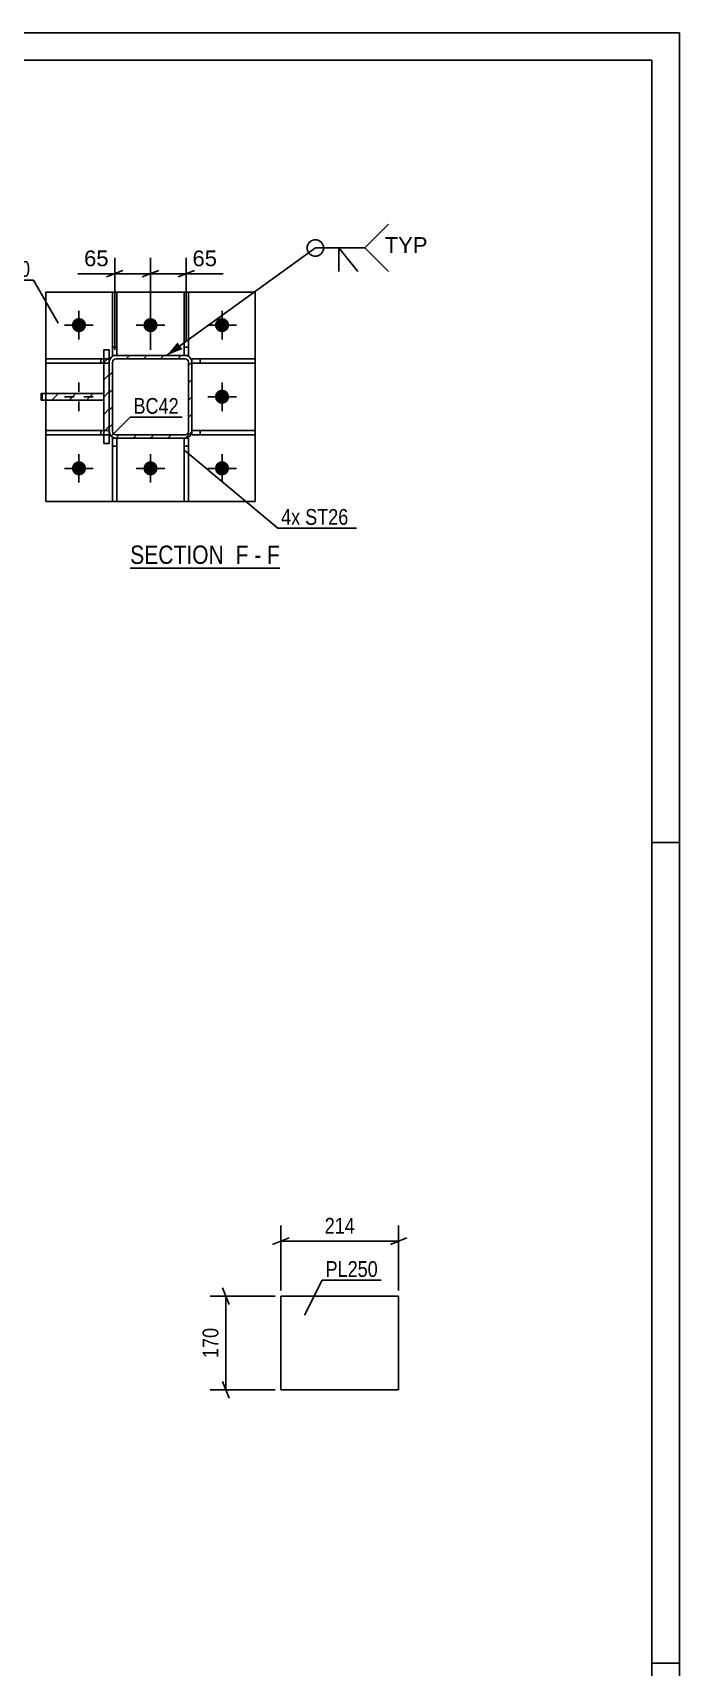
# Model space of a CAD drawing. Header units: millimetres. Extents: x 0 to 841, y 0 to 594.
# Drawn here: x 723.5 to 841, y 297.2 to 594 of the extents above; entities that cross this region are included whole.
import ezdxf

# ---------------------------------------------------------------- set-up
doc = ezdxf.new("R2010")
doc.units = ezdxf.units.MM
doc.linetypes.add('DXK_LINE_DOT2', pattern=[3.9198, 1.9599, -1.9599])
doc.linetypes.add('DXK_LINE_DOT3', pattern=[5.9187, 2.979, -0.9799, 0.9799, -0.9799])
doc.styles.add('Arial', font='ARIAL.TTF', dxfattribs={"height": 0.2})
doc.styles.add('Arial Narrow', font='ARIALN.TTF', dxfattribs={"height": 0.2})

# ---------------------------------------------------------------- blocks, each defined once
blk = doc.blocks.new('Unknown-318891778-18 - 1915')
at = {"color": 6, "linetype": 'Continuous'}
blk.add_line((741.21, 496.81), (768.42, 496.81), dxfattribs=at)
at = {"color": 0, "linetype": 'Continuous'}
blk.add_wipeout([(759.31, 497.56), (759.31, 501.06), (741.21, 501.06), (741.21, 497.56)], dxfattribs=at)
at = {"color": 7, "linetype": 'Continuous', "style": 'Arial Narrow'}
blk.add_text('SECTION ', height=3.34, dxfattribs=at).set_placement((741.21, 497.56))
at = {"color": 0, "linetype": 'Continuous'}
blk.add_wipeout([(762.71, 497.56), (762.71, 501.06), (760.36, 501.06), (760.36, 497.56)], dxfattribs=at)
blk.add_wipeout([(765.03, 497.56), (765.03, 501.06), (763.76, 501.06), (763.76, 497.56)], dxfattribs=at)
at = {"color": 7, "linetype": 'Continuous', "style": 'Arial Narrow'}
blk.add_text('F', height=3.34, dxfattribs=at).set_placement((760.36, 497.56))
at = {"color": 0, "linetype": 'Continuous'}
blk.add_wipeout([(768.42, 497.56), (768.42, 501.06), (766.08, 501.06), (766.08, 497.56)], dxfattribs=at)
at = {"color": 7, "linetype": 'Continuous', "style": 'Arial Narrow'}
for s, p in [('-', (763.76, 497.56)), ('F', (766.08, 497.56))]:
    blk.add_text(s, height=3.34, dxfattribs=at).set_placement(p)
blk = doc.blocks.new('Unknown-318891778-1129')
at = {"color": 5, "linetype": 'Continuous'}
for p, q in [((841, 594), (0, 594)), ((841, 0), (841, 594)), ((836, 589), (5, 589)), ((836, 5), (836, 589)), ((841, 447), (836, 447)), ((841, 298), (836, 298))]:
    blk.add_line(p, q, dxfattribs=at)
blk = doc.blocks.new('Part-318891778-1971 - 1915')
at = {"linetype": 'Continuous'}
h = blk.add_hatch(dxfattribs=at)
h.set_pattern_fill('', scale=0.7, style=0, pattern_type=0)
h.set_pattern_definition([(45, (736.4029, 527.3067), (-1.57154, 1.57154), [])])
h.paths.add_polyline_path([(725.05, 527.31), (736.4, 527.31), (736.4, 528.51), (725.05, 528.51)])
at = {"color": 7, "linetype": 'DXK_LINE_DOT2'}
for p, q in [((736.4, 528.51), (725.05, 528.51)), ((725.23, 528.51), (725.23, 527.31)), ((736.4, 527.31), (736.4, 528.51)), ((725.05, 527.31), (736.4, 527.31))]:
    blk.add_line(p, q, dxfattribs=at)
at = {"color": 2, "linetype": 'Continuous'}
for p, q in [((736.4, 528.51), (725.05, 528.51)), ((725.05, 528.51), (725.05, 527.31)), ((736.4, 528.51), (736.4, 527.31)), ((736.4, 527.31), (725.05, 527.31))]:
    blk.add_line(p, q, dxfattribs=at)
blk = doc.blocks.new('Part-318891778-1981 - 1915')
at = {"color": 2, "linetype": 'Continuous'}
for p, q in [((725.9, 534.01), (725.9, 534.81)), ((725.9, 534.81), (736.4, 534.81)), ((725.9, 534.01), (736.4, 534.01))]:
    blk.add_line(p, q, dxfattribs=at)
at = {"color": 7, "linetype": 'DXK_LINE_DOT2'}
for p, q in [((735.9, 534.01), (735.9, 534.81)), ((736.4, 534.81), (737.4, 534.81)), ((737.4, 534.01), (737.4, 534.81)), ((736.4, 534.01), (737.4, 534.01))]:
    blk.add_line(p, q, dxfattribs=at)
blk = doc.blocks.new('Part-318891778-1937 - 1915')
at = {"linetype": 'Continuous'}
h = blk.add_hatch(dxfattribs=at)
h.set_pattern_fill('', scale=0.7, style=0, pattern_type=0)
h.set_pattern_definition([(45, (751.2029, 520.4067), (-1.57154, 1.57154), [])])
h.paths.add_polyline_path([(738.6, 520.41), (751.2, 520.41), (751.66, 520.5), (752.05, 520.76), (752.31, 521.15), (752.4, 521.61), (752.4, 534.21), (752.31, 534.67), (752.05, 535.06), (751.66, 535.32), (751.2, 535.41), (738.6, 535.41), (738.14, 535.32), (737.75, 535.06), (737.49, 534.67), (737.4, 534.21), (737.4, 521.61), (737.49, 521.15), (737.75, 520.76), (738.14, 520.5)])
h.paths.add_polyline_path([(738.05, 521.38), (738, 521.61), (738, 534.21), (738.05, 534.44), (738.18, 534.63), (738.37, 534.76), (738.6, 534.81), (751.2, 534.81), (751.43, 534.76), (751.63, 534.63), (751.76, 534.44), (751.8, 534.21), (751.8, 521.61), (751.76, 521.38), (751.63, 521.18), (751.43, 521.05), (751.2, 521.01), (738.6, 521.01), (738.37, 521.05), (738.18, 521.18)])
at = {"color": 7, "linetype": 'DXK_LINE_DOT2'}
for p, q in [((737.4, 534.21), (737.49, 534.67)), ((737.4, 521.61), (737.4, 534.21)), ((738.05, 534.44), (738, 534.21)), ((738, 521.61), (738, 534.21)), ((738.18, 534.63), (738.05, 534.44)), ((738.14, 535.32), (738.6, 535.41)), ((738.37, 534.76), (738.18, 534.63)), ((738.6, 534.81), (738.37, 534.76)), ((751.2, 535.41), (738.6, 535.41)), ((751.2, 534.81), (738.6, 534.81)), ((751.2, 535.41), (751.66, 535.32)), ((751.43, 534.76), (751.2, 534.81)), ((751.63, 534.63), (751.43, 534.76)), ((751.76, 534.44), (751.63, 534.63)), ((751.8, 534.21), (751.76, 534.44)), ((751.8, 521.61), (751.8, 534.21)), ((752.31, 534.67), (752.4, 534.21)), ((752.4, 521.61), (752.4, 534.21)), ((737.49, 521.15), (737.4, 521.61)), ((738, 521.61), (738.05, 521.38)), ((738.05, 521.38), (738.18, 521.18)), ((738.6, 520.41), (738.14, 520.5)), ((738.18, 521.18), (738.37, 521.05)), ((738.37, 521.05), (738.6, 521.01)), ((738.6, 521.01), (751.2, 521.01)), ((751.2, 520.41), (738.6, 520.41)), ((751.2, 521.01), (751.43, 521.05)), ((751.66, 520.5), (751.2, 520.41)), ((751.43, 521.05), (751.63, 521.18)), ((751.63, 521.18), (751.76, 521.38)), ((751.76, 521.38), (751.8, 521.61)), ((752.4, 521.61), (752.31, 521.15))]:
    blk.add_line(p, q, dxfattribs=at)
at = {"color": 2, "linetype": 'Continuous'}
for p, q in [((737.49, 534.67), (737.4, 534.21)), ((737.4, 521.61), (737.4, 534.21)), ((738, 534.21), (738.05, 534.44)), ((738, 521.61), (738, 534.21)), ((738.05, 534.44), (738.18, 534.63)), ((738.6, 535.41), (738.14, 535.32)), ((738.18, 534.63), (738.37, 534.76)), ((738.37, 534.76), (738.6, 534.81)), ((738.6, 535.41), (751.2, 535.41)), ((738.6, 534.81), (751.2, 534.81)), ((751.66, 535.32), (751.2, 535.41)), ((751.2, 534.81), (751.43, 534.76)), ((751.43, 534.76), (751.63, 534.63)), ((751.63, 534.63), (751.76, 534.44)), ((751.76, 534.44), (751.8, 534.21)), ((751.8, 521.61), (751.8, 534.21)), ((752.4, 534.21), (752.31, 534.67)), ((752.4, 521.61), (752.4, 534.21)), ((737.4, 521.61), (737.49, 521.15)), ((738.05, 521.38), (738, 521.61)), ((738.18, 521.18), (738.05, 521.38)), ((738.14, 520.5), (738.6, 520.41)), ((738.37, 521.05), (738.18, 521.18)), ((738.6, 521.01), (738.37, 521.05)), ((738.6, 521.01), (751.2, 521.01)), ((738.6, 520.41), (751.2, 520.41)), ((751.43, 521.05), (751.2, 521.01)), ((751.2, 520.41), (751.66, 520.5)), ((751.63, 521.18), (751.43, 521.05)), ((751.76, 521.38), (751.63, 521.18)), ((751.8, 521.61), (751.76, 521.38)), ((752.31, 521.15), (752.4, 521.61))]:
    blk.add_line(p, q, dxfattribs=at)
at = {"color": 7, "linetype": 'DXK_LINE_DOT3'}
blk.add_line((744.9, 527.91), (744.9, 527.91), dxfattribs=at)
at = {"color": 7, "linetype": 'DXK_LINE_DOT2'}
for centre, start, end in [((738.6, 534.21), 112.5, 157.5), ((751.2, 534.21), 22.5, 67.5), ((738.6, 521.61), 202.5, 247.5), ((751.2, 521.61), 292.5, 337.5)]:
    blk.add_arc(centre, 1.2, start, end, dxfattribs=at)
at = {"color": 2, "linetype": 'Continuous'}
for centre, start, end in [((738.6, 534.21), 112.5, 157.5), ((751.2, 534.21), 22.5, 67.5), ((738.6, 521.61), 202.5, 247.5), ((751.2, 521.61), 292.5, 337.5)]:
    blk.add_arc(centre, 1.2, start, end, dxfattribs=at)
blk = doc.blocks.new('Part-318891778-1980 - 1915')
at = {"color": 2, "linetype": 'Continuous'}
for p, q in [((725.9, 521.01), (725.9, 521.81)), ((725.9, 521.81), (736.4, 521.81)), ((725.9, 521.01), (736.4, 521.01))]:
    blk.add_line(p, q, dxfattribs=at)
at = {"color": 7, "linetype": 'DXK_LINE_DOT2'}
for p, q in [((735.9, 521.01), (735.9, 521.81)), ((736.4, 521.81), (737.4, 521.81)), ((736.4, 521.01), (737.4, 521.01)), ((737.4, 521.01), (737.4, 521.81))]:
    blk.add_line(p, q, dxfattribs=at)
blk = doc.blocks.new('Part-318891778-1952 - 1915')
at = {"color": 2, "linetype": 'Continuous'}
for p, q in [((763.9, 546.91), (725.9, 546.91)), ((725.9, 528.51), (725.9, 546.91)), ((763.9, 508.91), (763.9, 546.91)), ((725.9, 508.91), (725.9, 527.31)), ((763.9, 508.91), (725.9, 508.91))]:
    blk.add_line(p, q, dxfattribs=at)
at = {"color": 7, "linetype": 'DXK_LINE_DOT2'}
blk.add_line((725.9, 527.31), (725.9, 528.51), dxfattribs=at)
blk = doc.blocks.new('Part-318891778-1954 - 1915')
at = {"linetype": 'Continuous'}
h = blk.add_hatch(dxfattribs=at)
h.set_pattern_fill('', scale=0.7, style=0, pattern_type=0)
h.set_pattern_definition([(45, (737.4029, 519.4067), (-1.57154, 1.57154), [])])
h.paths.add_polyline_path([(736.4, 519.41), (737.4, 519.41), (737.4, 536.41), (736.4, 536.41)])
at = {"color": 7, "linetype": 'DXK_LINE_DOT2'}
for p, q in [((736.4, 536.41), (737.4, 536.41)), ((736.4, 519.41), (736.4, 536.41)), ((737.4, 536.41), (737.4, 519.41)), ((737.4, 519.41), (736.4, 519.41))]:
    blk.add_line(p, q, dxfattribs=at)
at = {"color": 2, "linetype": 'Continuous'}
for p, q in [((736.4, 536.41), (737.4, 536.41)), ((736.4, 519.41), (736.4, 536.41)), ((737.4, 519.41), (737.4, 536.41)), ((736.4, 519.41), (737.4, 519.41))]:
    blk.add_line(p, q, dxfattribs=at)
blk = doc.blocks.new('Part-318891778-1982 - 1915')
at = {"color": 2, "linetype": 'Continuous'}
for p, q in [((763.9, 521.81), (752.4, 521.81)), ((752.4, 521.01), (752.4, 521.6)), ((763.9, 521.01), (752.4, 521.01)), ((763.9, 521.81), (763.9, 521.01))]:
    blk.add_line(p, q, dxfattribs=at)
at = {"color": 7, "linetype": 'DXK_LINE_DOT2'}
for p, q in [((752.4, 521.6), (752.4, 521.81)), ((753.9, 521.01), (753.9, 521.81))]:
    blk.add_line(p, q, dxfattribs=at)
blk = doc.blocks.new('Part-318891778-1983 - 1915')
at = {"color": 2, "linetype": 'Continuous'}
for p, q in [((763.9, 534.81), (752.4, 534.81)), ((752.4, 534.21), (752.4, 534.81)), ((763.9, 534.81), (763.9, 534.01)), ((763.9, 534.01), (752.4, 534.01))]:
    blk.add_line(p, q, dxfattribs=at)
at = {"color": 7, "linetype": 'DXK_LINE_DOT2'}
for p, q in [((752.4, 534.01), (752.4, 534.21)), ((753.9, 534.01), (753.9, 534.81))]:
    blk.add_line(p, q, dxfattribs=at)
blk = doc.blocks.new('Part-318891778-1998 - 1915')
at = {"color": 2, "linetype": 'Continuous'}
for p, q in [((751, 508.91), (751, 520.41)), ((751.8, 520.41), (751.2, 520.41)), ((751.8, 520.41), (751.8, 508.91)), ((751.8, 508.91), (751, 508.91))]:
    blk.add_line(p, q, dxfattribs=at)
at = {"color": 7, "linetype": 'DXK_LINE_DOT2'}
for p, q in [((751.2, 520.41), (751, 520.41)), ((751, 518.91), (751.8, 518.91))]:
    blk.add_line(p, q, dxfattribs=at)
blk = doc.blocks.new('Part-318891778-2003 - 1915')
at = {"color": 2, "linetype": 'Continuous'}
for p, q in [((738, 508.91), (738, 520.41)), ((738.6, 520.41), (738, 520.41)), ((738.8, 520.41), (738.8, 508.91)), ((738.8, 508.91), (738, 508.91))]:
    blk.add_line(p, q, dxfattribs=at)
at = {"color": 7, "linetype": 'DXK_LINE_DOT2'}
for p, q in [((738.8, 520.41), (738.6, 520.41)), ((738, 518.91), (738.8, 518.91))]:
    blk.add_line(p, q, dxfattribs=at)
blk = doc.blocks.new('Part-318891778-2008 - 1915')
at = {"color": 2, "linetype": 'Continuous'}
for p, q in [((751, 535.41), (751, 546.91)), ((751, 546.91), (751.8, 546.91)), ((751.8, 546.91), (751.8, 535.41)), ((751.8, 535.41), (751.2, 535.41))]:
    blk.add_line(p, q, dxfattribs=at)
at = {"color": 7, "linetype": 'DXK_LINE_DOT2'}
for p, q in [((751, 536.91), (751.8, 536.91)), ((751.2, 535.41), (751, 535.41))]:
    blk.add_line(p, q, dxfattribs=at)
blk = doc.blocks.new('Part-318891778-2013 - 1915')
at = {"color": 2, "linetype": 'Continuous'}
for p, q in [((738, 535.41), (738, 546.91)), ((738, 546.91), (738.8, 546.91)), ((738.8, 546.91), (738.8, 535.41)), ((738.6, 535.41), (738, 535.41))]:
    blk.add_line(p, q, dxfattribs=at)
at = {"color": 7, "linetype": 'DXK_LINE_DOT2'}
for p, q in [((738, 536.91), (738.8, 536.91)), ((738.8, 535.41), (738.6, 535.41))]:
    blk.add_line(p, q, dxfattribs=at)
blk = doc.blocks.new('Bolt-318891778-2017 - 1915')
at = {"linetype": 'Continuous'}
for points in [[(733.2, 540.91, -1), (730.6, 540.91, -1)], [(746.2, 540.91, -1), (743.6, 540.91, -1)], [(759.2, 540.91, -1), (756.6, 540.91, -1)], [(759.2, 527.91, -1), (756.6, 527.91, -1)], [(733.2, 514.91, -1), (730.6, 514.91, -1)], [(746.2, 514.91, -1), (743.6, 514.91, -1)], [(759.2, 514.91, -1), (756.6, 514.91, -1)]]:
    blk.add_hatch(color=1, dxfattribs=at).paths.add_polyline_path(points)
at = {"color": 1, "linetype": 'Continuous'}
for p, q in [((731.9, 543.51), (731.9, 538.31)), ((744.9, 543.51), (744.9, 538.31)), ((757.9, 543.51), (757.9, 538.31)), ((729.3, 540.91), (734.5, 540.91)), ((742.3, 540.91), (747.5, 540.91)), ((755.3, 540.91), (760.5, 540.91)), ((731.9, 530.51), (731.9, 528.78)), ((757.9, 530.51), (757.9, 525.31)), ((729.3, 527.91), (731.03, 527.91)), ((731.9, 525.31), (731.9, 527.04)), ((734.5, 527.91), (732.77, 527.91)), ((755.3, 527.91), (760.5, 527.91)), ((731.9, 517.51), (731.9, 512.31)), ((744.9, 517.51), (744.9, 512.31)), ((757.9, 517.51), (757.9, 512.31)), ((729.3, 514.91), (734.5, 514.91)), ((742.3, 514.91), (747.5, 514.91)), ((755.3, 514.91), (760.5, 514.91))]:
    blk.add_line(p, q, dxfattribs=at)
blk = doc.blocks.new('Part-318891778-11278 - 11277')
at = {"color": 2, "linetype": 'Continuous'}
for p, q in [((768.58, 364.63), (768.58, 347.63)), ((768.58, 364.63), (789.99, 364.63)), ((789.99, 364.63), (789.99, 347.63)), ((768.58, 347.63), (789.99, 347.63))]:
    blk.add_line(p, q, dxfattribs=at)
blk = doc.blocks.new('StraightDimension-318891778-2032 - 1915')
at = {"color": 7, "linetype": 'Continuous'}
for p, q in [((738.4, 536.41), (738.4, 553.1)), ((744.9, 536.41), (744.9, 553.1)), ((736.9, 549.65), (739.9, 550.85)), ((738.4, 550.25), (744.9, 550.25)), ((746.4, 550.85), (743.4, 549.65))]:
    blk.add_line(p, q, dxfattribs=at)
at = {"color": 0}
blk.add_wipeout([(737.88, 551), (737.88, 555.2), (732.23, 555.2), (732.23, 551)], dxfattribs=at)
at = {"color": 7, "linetype": 'Continuous'}
blk.add_line((738.4, 550.25), (731.71, 550.25), dxfattribs=at)
blk.add_line((738.4, 550.25), (731.71, 550.25), dxfattribs=at)
at = {"color": 3, "style": 'Arial'}
blk.add_text('65', height=2.865, dxfattribs=at).set_placement((732.83, 551.6))
blk = doc.blocks.new('StraightDimension-318891778-2037 - 1915')
at = {"color": 7, "linetype": 'Continuous'}
for p, q in [((744.9, 536.41), (744.9, 553.1)), ((751.4, 537.91), (751.4, 553.1)), ((743.4, 549.65), (746.4, 550.85)), ((744.9, 550.25), (751.4, 550.25)), ((752.9, 550.85), (749.9, 549.65))]:
    blk.add_line(p, q, dxfattribs=at)
at = {"color": 0}
blk.add_wipeout([(757.57, 551), (757.57, 555.2), (751.93, 555.2), (751.93, 551)], dxfattribs=at)
at = {"color": 7, "linetype": 'Continuous'}
blk.add_line((751.4, 550.25), (758.1, 550.25), dxfattribs=at)
blk.add_line((751.4, 550.25), (758.1, 550.25), dxfattribs=at)
at = {"color": 3, "style": 'Arial'}
blk.add_text('65', height=2.865, dxfattribs=at).set_placement((752.53, 551.6))
blk = doc.blocks.new('StraightDimension-318891778-11380 - 11277')
at = {"color": 7, "linetype": 'Continuous'}
for p, q in [((759.18, 363.13), (757.98, 366.13)), ((767.58, 364.63), (755.73, 364.63)), ((758.58, 347.63), (758.58, 364.63)), ((767.58, 347.63), (755.73, 347.63)), ((757.98, 349.13), (759.18, 346.13))]:
    blk.add_line(p, q, dxfattribs=at)
at = {"color": 0}
blk.add_wipeout([(757.83, 359.47), (753.63, 359.47), (753.63, 352.79), (757.83, 352.79)], dxfattribs=at)
at = {"color": 3, "style": 'Arial Narrow'}
blk.add_text('170', height=2.863, rotation=90.0002, dxfattribs=at).set_placement((757.23, 353.39))
blk = doc.blocks.new('StraightDimension-318891778-11384 - 11277')
at = {"color": 7, "linetype": 'Continuous'}
for p, q in [((768.58, 365.63), (768.58, 377.48)), ((789.99, 365.63), (789.99, 377.48)), ((770.08, 375.23), (767.08, 374.03)), ((768.58, 374.63), (789.99, 374.63)), ((788.49, 374.03), (791.49, 375.23))]:
    blk.add_line(p, q, dxfattribs=at)
at = {"color": 0}
blk.add_wipeout([(782.63, 375.38), (782.63, 379.58), (775.95, 379.58), (775.95, 375.38)], dxfattribs=at)
at = {"color": 3, "style": 'Arial Narrow'}
blk.add_text('214', height=2.863, dxfattribs=at).set_placement((776.55, 375.98))
blk = doc.blocks.new('Mark-318891778-1933 - 1915')
at = {"color": 0}
blk.add_wipeout([(750.03, 524.81), (750.03, 527.81), (741.81, 527.81), (741.81, 524.81)], dxfattribs=at)
blk.add_wipeout([(750.03, 524.81), (750.03, 527.81), (741.81, 527.81), (741.81, 524.81)], dxfattribs=at)
at = {"color": 30, "linetype": 'Continuous'}
for p, q in [((737.67, 520.68), (741.21, 524.21)), ((741.21, 524.21), (750.63, 524.21))]:
    blk.add_line(p, q, dxfattribs=at)
at = {"color": 3, "style": 'Arial Narrow'}
blk.add_text('BC42', height=2.863, dxfattribs=at).set_placement((741.81, 524.81))
blk = doc.blocks.new('Mark-318891778-1948 - 1915')
at = {"color": 0}
blk.add_wipeout([(723.03, 549.68), (723.03, 552.68), (714.99, 552.68), (714.99, 549.68)], dxfattribs=at)
blk.add_wipeout([(723.03, 549.68), (723.03, 552.68), (714.99, 552.68), (714.99, 549.68)], dxfattribs=at)
at = {"color": 30, "linetype": 'Continuous'}
for p in [(714.39, 549.08), (728.13, 541.28)]:
    blk.add_line(p, (723.63, 549.08), dxfattribs=at)
at = {"color": 3, "style": 'Arial Narrow'}
blk.add_text('SP20', height=2.863, dxfattribs=at).set_placement((714.99, 549.68))
blk = doc.blocks.new('MarkSet-318891778-2097 - 1915')
at = {"color": 0}
blk.add_wipeout([(772.1, 504.66), (772.1, 507.66), (768.63, 507.66), (768.63, 504.66)], dxfattribs=at)
blk.add_wipeout([(772.1, 504.66), (772.1, 507.66), (768.63, 507.66), (768.63, 504.66)], dxfattribs=at)
at = {"color": 30, "linetype": 'Continuous'}
blk.add_line((751.19, 518.07), (768.03, 504.06), dxfattribs=at)
at = {"color": 0}
blk.add_wipeout([(780.85, 504.66), (780.85, 507.66), (773, 507.66), (773, 504.66)], dxfattribs=at)
blk.add_wipeout([(780.85, 504.66), (780.85, 507.66), (773, 507.66), (773, 504.66)], dxfattribs=at)
at = {"color": 30, "linetype": 'Continuous'}
blk.add_line((768.03, 504.06), (782.35, 504.06), dxfattribs=at)
at = {"color": 3, "style": 'Arial Narrow'}
for s, p in [('4x', (768.63, 504.66)), ('ST26', (773, 504.66))]:
    blk.add_text(s, height=2.863, dxfattribs=at).set_placement(p)
blk = doc.blocks.new('WeldMark-318891778-2051 - 1915')
at = {"linetype": 'Continuous'}
blk.add_hatch(color=30, dxfattribs=at).paths.add_polyline_path([(750.7, 536.55), (747.83, 535.41), (749.82, 537.77)])
at = {"color": 30, "linetype": 'Continuous'}
for p, q in [((747.83, 535.41), (774.86, 554.92)), ((774.86, 554.92), (783.86, 554.92))]:
    blk.add_line(p, q, dxfattribs=at)
at = {"color": 3, "linetype": 'Continuous'}
for q in [(782.58, 550.64), (779.15, 550.64)]:
    blk.add_line((779.15, 554.92), q, dxfattribs=at)
for start, end in [(90, 270), (270, 90)]:
    blk.add_arc((774.86, 554.92), 1.5, start, end, dxfattribs=at)
at = {"color": 0, "linetype": 'Continuous'}
blk.add_wipeout([(795.24, 554.02), (795.24, 557.02), (787.46, 557.02), (787.46, 554.02)], dxfattribs=at)
blk.add_wipeout([(795.24, 554.02), (795.24, 557.02), (787.46, 557.02), (787.46, 554.02)], dxfattribs=at)
at = {"color": 3, "linetype": 'Continuous'}
for q in [(788.15, 559.21), (788.15, 550.64)]:
    blk.add_line((783.86, 554.92), q, dxfattribs=at)
at = {"color": 3, "linetype": 'Continuous', "style": 'Arial'}
blk.add_text('TYP', height=2.865, dxfattribs=at).set_placement((787.46, 554.02))
blk = doc.blocks.new('Mark-318891778-11520 - 11277')
at = {"color": 0}
blk.add_wipeout([(786.22, 368.12), (786.22, 371.12), (776.71, 371.12), (776.71, 368.12)], dxfattribs=at)
blk.add_wipeout([(786.22, 368.12), (786.22, 371.12), (776.71, 371.12), (776.71, 368.12)], dxfattribs=at)
at = {"color": 30, "linetype": 'Continuous'}
for p, q in [((772.89, 361.2), (776.11, 367.52)), ((776.11, 367.52), (786.82, 367.52))]:
    blk.add_line(p, q, dxfattribs=at)
at = {"color": 3, "style": 'Arial Narrow'}
blk.add_text('PL250', height=2.863, dxfattribs=at).set_placement((776.71, 368.12))

msp = doc.modelspace()

# ---------------------------------------------------------------- block references
for name in ['Part-318891778-1952 - 1915', 'Part-318891778-2013 - 1915', 'Part-318891778-2008 - 1915', 'Bolt-318891778-2017 - 1915', 'Part-318891778-1981 - 1915', 'Part-318891778-1954 - 1915', 'Part-318891778-1937 - 1915', 'Part-318891778-1983 - 1915', 'Part-318891778-1971 - 1915', 'Part-318891778-1980 - 1915', 'Part-318891778-2003 - 1915', 'Part-318891778-1998 - 1915', 'Part-318891778-1982 - 1915', 'Unknown-318891778-18 - 1915', 'Part-318891778-11278 - 11277']:
    msp.add_blockref(name, (0, 0))

# ---------------------------------------------------------------- next in the draw order: block references
msp.add_blockref('Unknown-318891778-1129', (0, 0))

# ---------------------------------------------------------------- next in the draw order: block references
for name in ['StraightDimension-318891778-2032 - 1915', 'Mark-318891778-1948 - 1915', 'Mark-318891778-1933 - 1915', 'MarkSet-318891778-2097 - 1915', 'StraightDimension-318891778-11380 - 11277']:
    msp.add_blockref(name, (0, 0))

# ---------------------------------------------------------------- next in the draw order: block references
for name in ['StraightDimension-318891778-2037 - 1915', 'StraightDimension-318891778-11384 - 11277']:
    msp.add_blockref(name, (0, 0))

# ---------------------------------------------------------------- next in the draw order: block references
for name in ['WeldMark-318891778-2051 - 1915', 'Mark-318891778-11520 - 11277']:
    msp.add_blockref(name, (0, 0))

doc.saveas('drawing.dxf')
